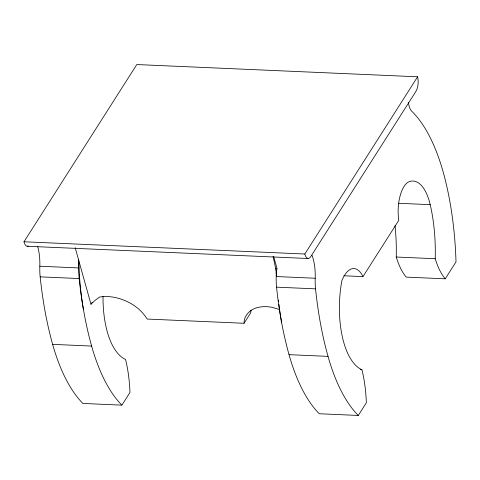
<?xml version="1.0" encoding="UTF-8"?>
<svg xmlns="http://www.w3.org/2000/svg" width="480" height="480" viewBox="0 0 480 480"><rect width="100%" height="100%" fill="white"/><g stroke="black" fill="none" stroke-linecap="round" stroke-linejoin="round"><path stroke-width="0.72" d="M37.698 246.552A33.21 14.418 -87.5 0 1 39.822 266.232A35.124 15.252 -87.5 0 0 40.17 276.852A237.966 103.32 -87.5 0 0 52.644 344.364A177.51 77.07 -87.5 0 0 82.896 403.446L121.884 405.15A177.51 77.07 -87.5 0 1 91.638 346.068A237.966 103.32 -87.5 0 1 85.254 319.29L83.166 307.992A237.966 103.32 -87.5 0 1 79.164 278.556A35.124 15.252 -87.5 0 1 78.816 267.936L78.642 259.596M408.462 102.336A13.83 6.006 -87.5 0 0 411.624 111.09A179.934 78.126 -87.5 0 1 443.196 172.11A206.472 89.646 -87.5 0 1 455.868 257.682L456 261.912L445.236 278.82L444.582 278.046A71.16 30.894 -87.5 0 1 435.222 258.72A106.698 46.326 -87.5 0 0 430.206 204.66A49.92 21.678 -87.5 0 0 409.662 181.47A27.93 12.126 -87.5 0 0 398.802 220.308L362.97 276.606A34.26 14.874 -87.5 0 0 341.856 280.698A67.512 29.31 -87.5 0 0 349.782 357.36A72.672 31.554 -87.5 0 0 361.932 369.744A85.44 37.098 -87.5 0 1 366.342 402.774L358.272 415.452L319.284 413.754A177.51 77.07 -87.5 0 1 289.032 354.672A237.966 103.32 -87.5 0 1 276.558 287.16A35.124 15.252 -87.5 0 1 276.216 276.54L276.204 270.948A33.21 14.418 -87.5 0 0 276.042 268.2M75.162 247.62L90.966 304.218L95.01 300.372L99.69 297.018A42.858 30.846 32.5 0 1 112.998 297.096C126.66 299.436 139.848 307.056 147.162 319.056L244.056 323.28C243.798 314.862 251.262 308.466 259.098 307.2A34.908 25.128 32.5 0 1 271.836 307.272L279.384 309.474M251.016 310.11L250.764 312.732L244.056 323.28M24 241.77L136.8 64.548L417.618 76.788A10.83 4.704 -87.5 0 1 415.902 91.422L310.71 256.692A9.618 4.176 -87.5 0 1 304.818 254.016L24 241.77A9.618 4.176 -87.5 0 0 28.29 246.048M90.966 304.218L92.148 302.358M121.884 405.15L129.954 392.466A85.44 37.098 -87.5 0 0 125.544 359.436A72.672 31.554 -87.5 0 1 113.394 347.052A67.512 29.31 -87.5 0 1 103.02 296.574M304.818 254.016L417.618 76.788M398.574 203.28L430.206 204.66M395.016 225.678A106.698 46.326 -87.5 0 1 396.234 257.022L435.222 258.72M27.15 246.258L307.968 258.498M445.236 278.82L406.248 277.122L405.594 276.348A71.16 30.894 -87.5 0 1 396.234 257.022M343.842 275.772L362.97 276.606M39.822 266.232L78.816 267.936M276.216 276.54L315.204 278.238A35.124 15.252 -87.5 0 0 315.552 288.858A237.966 103.32 -87.5 0 0 328.026 356.37A177.51 77.07 -87.5 0 0 358.272 415.452M40.17 276.852L79.164 278.556M276.558 287.16L315.552 288.858M52.644 344.364L91.638 346.068M289.032 354.672L328.026 356.37M360.456 369.678L361.932 369.744M273.588 256.302L277.2 269.25M273.09 256.392L276.204 270.948A192.372 83.526 -87.5 0 0 276.402 275.382M78.678 260.208L79.056 269.46A175.152 76.05 -87.5 0 0 83.424 309.462M281.574 322.284A192.372 83.526 -87.5 0 1 279.726 310.614M279.63 309.918A192.372 83.526 -87.5 0 1 278.892 304.302M278.55 301.47A192.372 83.526 -87.5 0 1 278.388 300.054M312.006 255.336A33.21 14.418 -87.5 0 1 315.204 278.238"/></g></svg>
